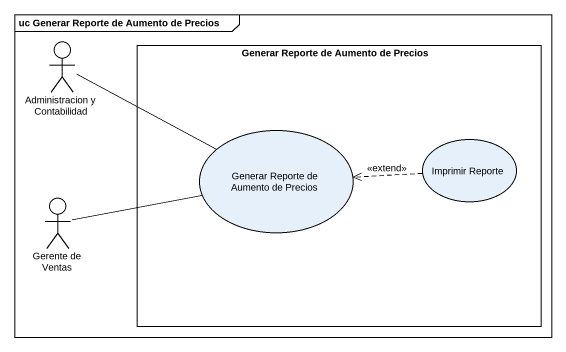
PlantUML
@startuml
mainframe uc Generar Reporte de Aumento de Precios
actor "Administracion y Contabilidad" as Administracion_y
rectangle "Generar Reporte de Aumento de Precios" as Generar_Reporte_de_Aumento {
  usecase "Generar Reporte de Aumento de Precios" as Generar_Reporte_de_Aumento_2
  usecase "Imprimir Reporte" as Imprimir_Reporte
}
actor "Gerente de Ventas" as Gerente_de_Ventas
Administracion_y -right- Generar_Reporte_de_Aumento_2
Imprimir_Reporte .left.> Generar_Reporte_de_Aumento_2 : <<extend>>
Gerente_de_Ventas -right- Generar_Reporte_de_Aumento_2
@enduml
